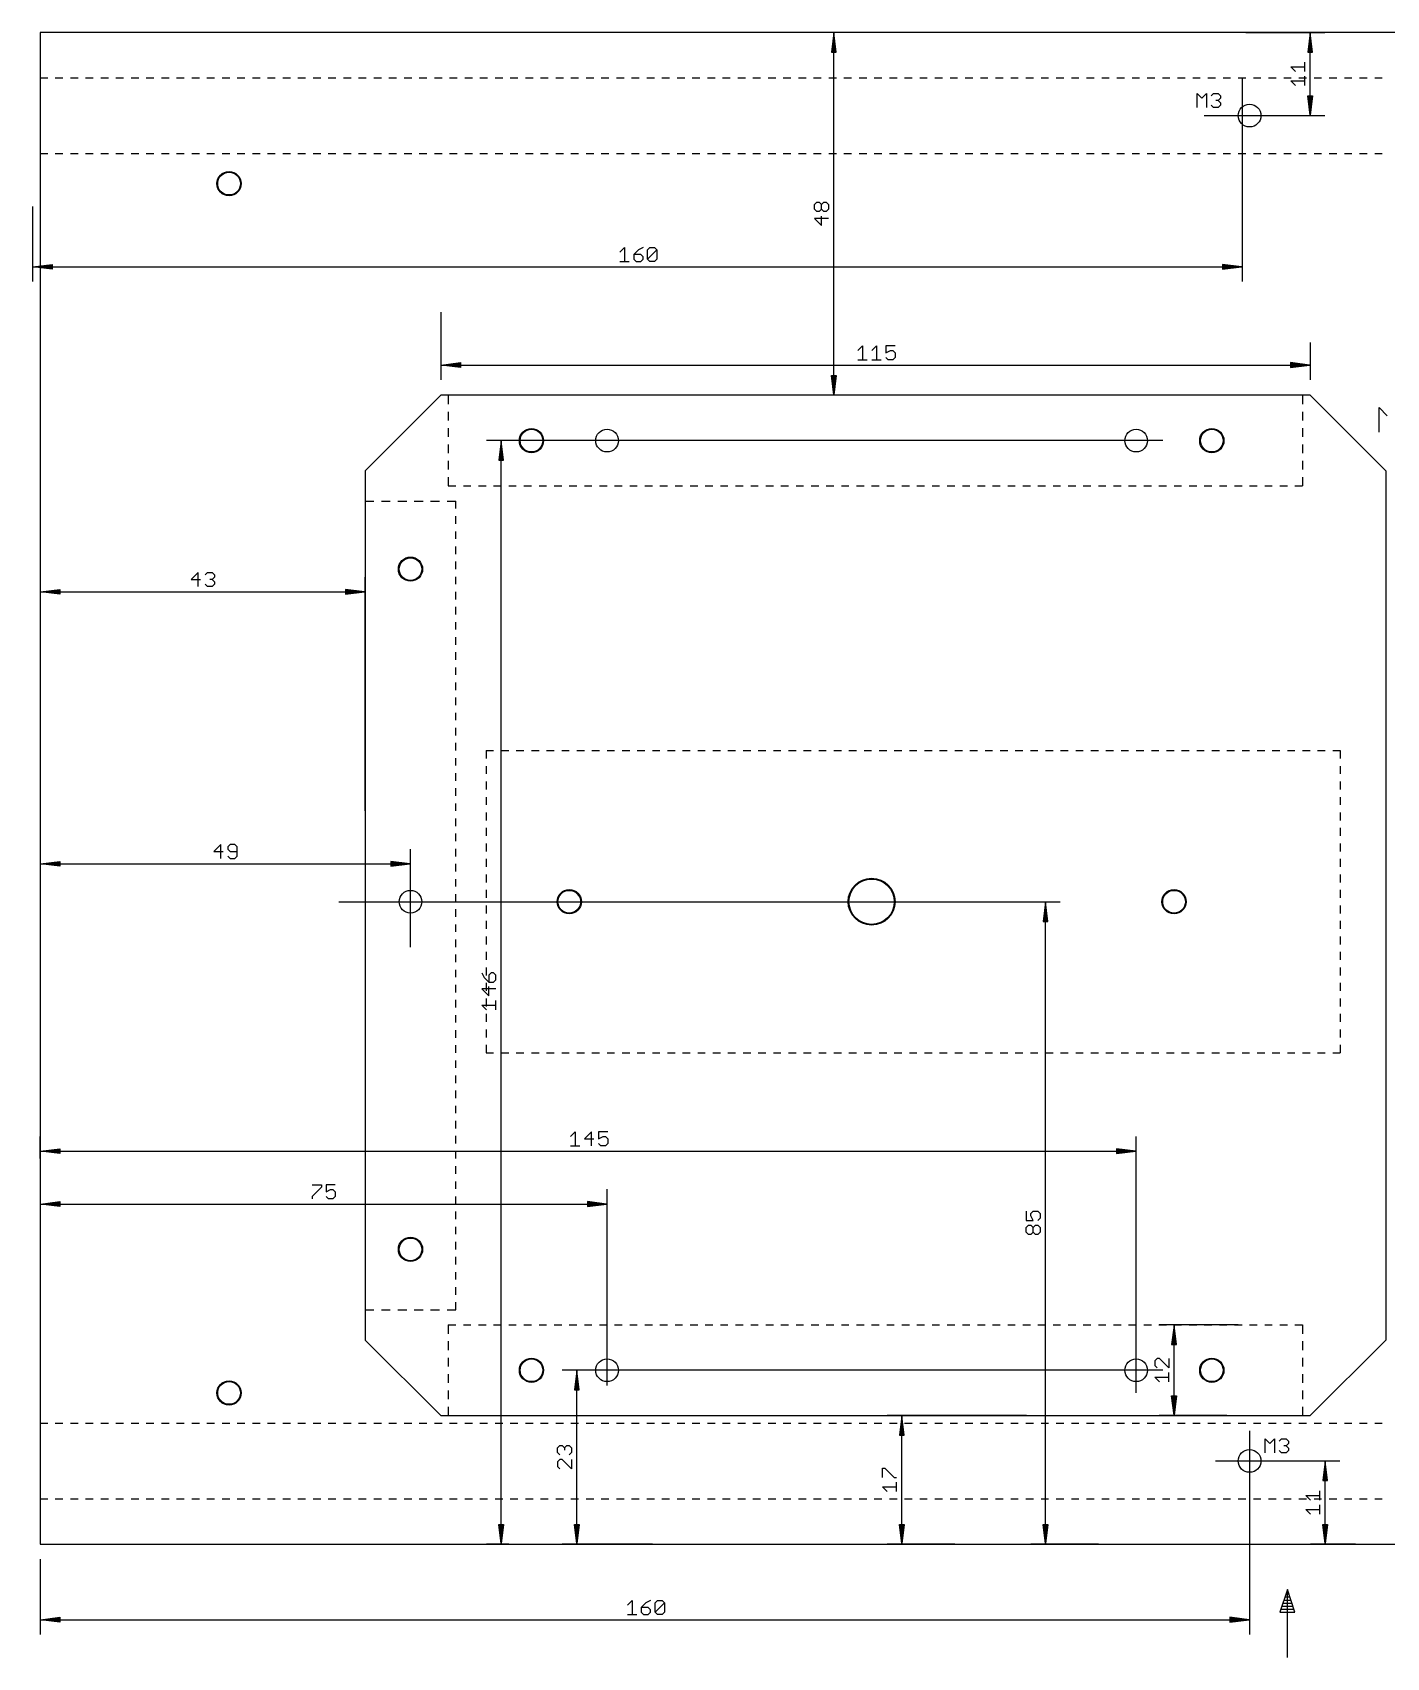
# Model space of a CAD drawing. Extents: x -29 to 390, y -517 to 219.
# Drawn here: x -1 to 178.1, y -325 to -110 of the extents above; entities that cross this region are included whole.
import ezdxf

# ---------------------------------------------------------------- set-up
doc = ezdxf.new("R2010")
doc.units = 0
for name, color, linetype in [('112', 22, 'CONTINUOUS'), ('20', 4, 'CONTINUOUS'), ('29', 2, 'CONTINUOUS'), ('30', 253, 'CONTINUOUS'), ('47', 2, 'CONTINUOUS')]:
    doc.layers.add(name, color=color, linetype=linetype)

msp = doc.modelspace()

# ---------------------------------------------------------------- linework, layer by layer
at = {"layer": '112'}
for p, q in [((43, -168), (53, -158)), ((54, -158), (53, -158)), ((167, -158), (54, -158)), ((54, -158), (54, -159.1667)), ((168, -158), (167, -158)), ((167, -158), (167, -159.1667)), ((178, -168), (168, -158)), ((54, -160.1667), (54, -161.3333)), ((167, -160.1667), (167, -161.3333)), ((177.1397, -162.8603), (177.1397, -159.6369)), ((177.1397, -159.6369), (178.2142, -160.7114)), ((54, -162.3333), (54, -163.5)), ((167, -162.3333), (167, -163.5)), ((54, -164.5), (54, -165.6667)), ((167, -164.5), (167, -165.6667)), ((54, -166.6667), (54, -167.8333)), ((167, -166.6667), (167, -167.8333)), ((43, -168), (43, -172)), ((54, -168.8333), (54, -170)), ((167, -168.8333), (167, -170)), ((178, -168), (178, -283)), ((43, -172), (43, -279)), ((43, -172), (44.1667, -172)), ((45.1667, -172), (46.3333, -172)), ((47.3333, -172), (48.5, -172)), ((49.5, -172), (50.6667, -172)), ((51.6667, -172), (52.8333, -172)), ((53.8333, -172), (55, -172)), ((54, -170), (55, -170)), ((55, -173), (55, -172)), ((56, -170), (57, -170)), ((58, -170), (59, -170)), ((60, -170), (61, -170)), ((62, -170), (63, -170)), ((64, -170), (65, -170)), ((66, -170), (67, -170)), ((68, -170), (69, -170)), ((70, -170), (71, -170)), ((72, -170), (73, -170)), ((74, -170), (75, -170)), ((76, -170), (77, -170)), ((78, -170), (79, -170)), ((80, -170), (81, -170)), ((82, -170), (83, -170)), ((84, -170), (85, -170)), ((86, -170), (87, -170)), ((88, -170), (89, -170)), ((90, -170), (91, -170)), ((92, -170), (93, -170)), ((94, -170), (95, -170)), ((96, -170), (97, -170)), ((98, -170), (99, -170)), ((100, -170), (101, -170)), ((102, -170), (103, -170)), ((104, -170), (105, -170)), ((106, -170), (107, -170)), ((108, -170), (109, -170)), ((110, -170), (111, -170)), ((112, -170), (113, -170)), ((114, -170), (115, -170)), ((116, -170), (117, -170)), ((118, -170), (119, -170)), ((120, -170), (121, -170)), ((122, -170), (123, -170)), ((124, -170), (125, -170)), ((126, -170), (127, -170)), ((128, -170), (129, -170)), ((130, -170), (131, -170)), ((132, -170), (133, -170)), ((134, -170), (135, -170)), ((136, -170), (137, -170)), ((138, -170), (139, -170)), ((140, -170), (141, -170)), ((142, -170), (143, -170)), ((144, -170), (145, -170)), ((146, -170), (147, -170)), ((148, -170), (149, -170)), ((150, -170), (151, -170)), ((152, -170), (153, -170)), ((154, -170), (155, -170)), ((156, -170), (157, -170)), ((158, -170), (159, -170)), ((160, -170), (161, -170)), ((162, -170), (163, -170)), ((164, -170), (165, -170)), ((166, -170), (167, -170)), ((55, -175), (55, -174)), ((55, -177), (55, -176)), ((55, -179), (55, -178)), ((55, -181), (55, -180)), ((55, -183), (55, -182)), ((55, -185), (55, -184)), ((55, -187), (55, -186)), ((55, -189), (55, -188)), ((55, -191), (55, -190)), ((55, -193), (55, -192)), ((55, -195), (55, -194)), ((55, -197), (55, -196)), ((55, -199), (55, -198)), ((55, -201), (55, -200)), ((55, -203), (55, -202)), ((55, -205), (55, -204)), ((55, -207), (55, -206)), ((59, -205), (60, -205)), ((59, -205), (59, -206.05)), ((61, -205), (62, -205)), ((63, -205), (64, -205)), ((65, -205), (66, -205)), ((67, -205), (68, -205)), ((69, -205), (70, -205)), ((71, -205), (72, -205)), ((73, -205), (74, -205)), ((75, -205), (76, -205)), ((77, -205), (78, -205)), ((79, -205), (80, -205)), ((81, -205), (82, -205)), ((83, -205), (84, -205)), ((85, -205), (86, -205)), ((87, -205), (88, -205)), ((89, -205), (90, -205)), ((91, -205), (92, -205)), ((93, -205), (94, -205)), ((95, -205), (96, -205)), ((97, -205), (98, -205)), ((99, -205), (100, -205)), ((101, -205), (102, -205)), ((103, -205), (104, -205)), ((105, -205), (106, -205)), ((107, -205), (108, -205)), ((109, -205), (110, -205)), ((111, -205), (112, -205)), ((113, -205), (114, -205)), ((115, -205), (116, -205)), ((117, -205), (118, -205)), ((119, -205), (120, -205)), ((121, -205), (122, -205)), ((123, -205), (124, -205)), ((125, -205), (126, -205)), ((127, -205), (128, -205)), ((129, -205), (130, -205)), ((131, -205), (132, -205)), ((133, -205), (134, -205)), ((135, -205), (136, -205)), ((137, -205), (138, -205)), ((139, -205), (140, -205)), ((141, -205), (142, -205)), ((143, -205), (144, -205)), ((145, -205), (146, -205)), ((147, -205), (148, -205)), ((149, -205), (150, -205)), ((151, -205), (152, -205)), ((153, -205), (154, -205)), ((155, -205), (156, -205)), ((157, -205), (158, -205)), ((159, -205), (160, -205)), ((161, -205), (162, -205)), ((163, -205), (164, -205)), ((165, -205), (166, -205)), ((167, -205), (168, -205)), ((169, -205), (170, -205)), ((171, -205), (172, -205)), ((172, -205), (172, -206.05)), ((55, -209), (55, -208)), ((59, -207.05), (59, -208.1)), ((172, -207.05), (172, -208.1)), ((55, -211), (55, -210)), ((59, -209.1), (59, -210.15)), ((172, -209.1), (172, -210.15)), ((55, -213), (55, -212)), ((59, -211.15), (59, -212.2)), ((172, -211.15), (172, -212.2)), ((55, -215), (55, -214)), ((59, -213.2), (59, -214.25)), ((172, -213.2), (172, -214.25)), ((55, -217), (55, -216)), ((59, -215.25), (59, -216.3)), ((172, -215.25), (172, -216.3)), ((55, -219), (55, -218)), ((59, -217.3), (59, -218.35)), ((172, -217.3), (172, -218.35)), ((55, -221), (55, -220)), ((59, -219.35), (59, -220.4)), ((59, -221.4), (59, -222.45)), ((172, -219.35), (172, -220.4)), ((172, -221.4), (172, -222.45)), ((55, -223), (55, -222)), ((59, -223.45), (59, -224.5)), ((172, -223.45), (172, -224.5)), ((55, -225), (55, -224)), ((59, -225.5), (59, -226.55)), ((172, -225.5), (172, -226.55)), ((55, -227), (55, -226)), ((59, -227.55), (59, -228.6)), ((172, -227.55), (172, -228.6)), ((55, -229), (55, -228)), ((55, -231), (55, -230)), ((59, -229.6), (59, -230.65)), ((172, -229.6), (172, -230.65)), ((55, -233), (55, -232)), ((59, -231.65), (59, -232.7)), ((172, -231.65), (172, -232.7)), ((55, -235), (55, -234)), ((59, -233.7), (59, -234.75)), ((172, -233.7), (172, -234.75)), ((55, -237), (55, -236)), ((59, -235.75), (59, -236.8)), ((172, -235.75), (172, -236.8)), ((55, -239), (55, -238)), ((59, -237.8), (59, -238.85)), ((172, -237.8), (172, -238.85)), ((55, -241), (55, -240)), ((59, -239.85), (59, -240.9)), ((172, -239.85), (172, -240.9)), ((55, -243), (55, -242)), ((59, -241.9), (59, -242.95)), ((172, -241.9), (172, -242.95)), ((55, -245), (55, -244)), ((59, -243.95), (59, -245)), ((59, -245), (60, -245)), ((61, -245), (62, -245)), ((63, -245), (64, -245)), ((65, -245), (66, -245)), ((67, -245), (68, -245)), ((69, -245), (70, -245)), ((71, -245), (72, -245)), ((73, -245), (74, -245)), ((75, -245), (76, -245)), ((77, -245), (78, -245)), ((79, -245), (80, -245)), ((81, -245), (82, -245)), ((83, -245), (84, -245)), ((85, -245), (86, -245)), ((87, -245), (88, -245)), ((89, -245), (90, -245)), ((91, -245), (92, -245)), ((93, -245), (94, -245)), ((95, -245), (96, -245)), ((97, -245), (98, -245)), ((99, -245), (100, -245)), ((101, -245), (102, -245)), ((103, -245), (104, -245)), ((105, -245), (106, -245)), ((107, -245), (108, -245)), ((109, -245), (110, -245)), ((111, -245), (112, -245)), ((113, -245), (114, -245)), ((115, -245), (116, -245)), ((117, -245), (118, -245)), ((119, -245), (120, -245)), ((121, -245), (122, -245)), ((123, -245), (124, -245)), ((125, -245), (126, -245)), ((127, -245), (128, -245)), ((129, -245), (130, -245)), ((131, -245), (132, -245)), ((133, -245), (134, -245)), ((135, -245), (136, -245)), ((137, -245), (138, -245)), ((139, -245), (140, -245)), ((141, -245), (142, -245)), ((143, -245), (144, -245)), ((145, -245), (146, -245)), ((147, -245), (148, -245)), ((149, -245), (150, -245)), ((151, -245), (152, -245)), ((153, -245), (154, -245)), ((155, -245), (156, -245)), ((157, -245), (158, -245)), ((159, -245), (160, -245)), ((161, -245), (162, -245)), ((163, -245), (164, -245)), ((165, -245), (166, -245)), ((167, -245), (168, -245)), ((169, -245), (170, -245)), ((171, -245), (172, -245)), ((172, -243.95), (172, -245)), ((55, -247), (55, -246)), ((55, -249), (55, -248)), ((55, -251), (55, -250)), ((55, -253), (55, -252)), ((55, -255), (55, -254)), ((55, -257), (55, -256)), ((55, -259), (55, -258)), ((55, -261), (55, -260)), ((55, -263), (55, -262)), ((55, -265), (55, -264)), ((55, -267), (55, -266)), ((55, -269), (55, -268)), ((55, -271), (55, -270)), ((55, -273), (55, -272)), ((55, -275), (55, -274)), ((55, -277), (55, -276)), ((43, -279), (43, -283)), ((43, -279), (44.1667, -279)), ((45.1667, -279), (46.3333, -279)), ((47.3333, -279), (48.5, -279)), ((49.5, -279), (50.6667, -279)), ((51.6667, -279), (52.8333, -279)), ((53.8333, -279), (55, -279)), ((55, -279), (55, -278)), ((54, -281), (55, -281)), ((54, -281), (54, -282.1667)), ((56, -281), (57, -281)), ((58, -281), (59, -281)), ((60, -281), (61, -281)), ((62, -281), (63, -281)), ((64, -281), (65, -281)), ((66, -281), (67, -281)), ((68, -281), (69, -281)), ((70, -281), (71, -281)), ((72, -281), (73, -281)), ((74, -281), (75, -281)), ((76, -281), (77, -281)), ((78, -281), (79, -281)), ((80, -281), (81, -281)), ((82, -281), (83, -281)), ((84, -281), (85, -281)), ((86, -281), (87, -281)), ((88, -281), (89, -281)), ((90, -281), (91, -281)), ((92, -281), (93, -281)), ((94, -281), (95, -281)), ((96, -281), (97, -281)), ((98, -281), (99, -281)), ((100, -281), (101, -281)), ((102, -281), (103, -281)), ((104, -281), (105, -281)), ((106, -281), (107, -281)), ((108, -281), (109, -281)), ((110, -281), (111, -281)), ((112, -281), (113, -281)), ((114, -281), (115, -281)), ((116, -281), (117, -281)), ((118, -281), (119, -281)), ((120, -281), (121, -281)), ((122, -281), (123, -281)), ((124, -281), (125, -281)), ((126, -281), (127, -281)), ((128, -281), (129, -281)), ((130, -281), (131, -281)), ((132, -281), (133, -281)), ((134, -281), (135, -281)), ((136, -281), (137, -281)), ((138, -281), (139, -281)), ((140, -281), (141, -281)), ((142, -281), (143, -281)), ((144, -281), (145, -281)), ((146, -281), (147, -281)), ((148, -281), (149, -281)), ((150, -281), (151, -281)), ((152, -281), (153, -281)), ((154, -281), (155, -281)), ((156, -281), (157, -281)), ((158, -281), (159, -281)), ((160, -281), (161, -281)), ((162, -281), (163, -281)), ((164, -281), (165, -281)), ((166, -281), (167, -281)), ((167, -281), (167, -282.1667)), ((53, -293), (43, -283)), ((54, -283.1667), (54, -284.3333)), ((167, -283.1667), (167, -284.3333)), ((168, -293), (178, -283)), ((54, -285.3333), (54, -286.5)), ((167, -285.3333), (167, -286.5)), ((54, -287.5), (54, -288.6667)), ((167, -287.5), (167, -288.6667)), ((54, -289.6667), (54, -290.8333)), ((167, -289.6667), (167, -290.8333)), ((54, -291.8333), (54, -293)), ((167, -291.8333), (167, -293)), ((53, -293), (54, -293)), ((54, -293), (167, -293)), ((167, -293), (168, -293))]:
    msp.add_line(p, q, dxfattribs=at)
at = {"layer": '20'}
for p, q in [((320, -110), (0, -110)), ((0, -110), (0, -116)), ((0, -116), (0, -126)), ((0, -116), (1.0063, -116)), ((2.0063, -116), (3.0125, -116)), ((4.0125, -116), (5.0187, -116)), ((6.0188, -116), (7.025, -116)), ((8.025, -116), (9.0312, -116)), ((10.0312, -116), (11.0375, -116)), ((12.0375, -116), (13.0438, -116)), ((14.0438, -116), (15.05, -116)), ((16.05, -116), (17.0563, -116)), ((18.0563, -116), (19.0625, -116)), ((20.0625, -116), (21.0688, -116)), ((22.0688, -116), (23.075, -116)), ((24.075, -116), (25.0813, -116)), ((26.0813, -116), (27.0875, -116)), ((28.0875, -116), (29.0938, -116)), ((30.0938, -116), (31.1, -116)), ((32.1, -116), (33.1063, -116)), ((34.1063, -116), (35.1125, -116)), ((36.1125, -116), (37.1187, -116)), ((38.1187, -116), (39.125, -116)), ((40.125, -116), (41.1313, -116)), ((42.1313, -116), (43.1375, -116)), ((44.1375, -116), (45.1438, -116)), ((46.1438, -116), (47.15, -116)), ((48.15, -116), (49.1562, -116)), ((50.1562, -116), (51.1625, -116)), ((52.1625, -116), (53.1688, -116)), ((54.1688, -116), (55.175, -116)), ((56.175, -116), (57.1813, -116)), ((58.1813, -116), (59.1875, -116)), ((60.1875, -116), (61.1938, -116)), ((62.1938, -116), (63.2, -116)), ((64.2, -116), (65.2062, -116)), ((66.2062, -116), (67.2125, -116)), ((68.2125, -116), (69.2188, -116)), ((70.2188, -116), (71.225, -116)), ((72.225, -116), (73.2313, -116)), ((74.2313, -116), (75.2375, -116)), ((76.2375, -116), (77.2438, -116)), ((78.2438, -116), (79.25, -116)), ((80.25, -116), (81.2563, -116)), ((82.2563, -116), (83.2625, -116)), ((84.2625, -116), (85.2687, -116)), ((86.2687, -116), (87.275, -116)), ((88.275, -116), (89.2812, -116)), ((90.2812, -116), (91.2875, -116)), ((92.2875, -116), (93.2938, -116)), ((94.2938, -116), (95.3, -116)), ((96.3, -116), (97.3063, -116)), ((98.3063, -116), (99.3125, -116)), ((100.3125, -116), (101.3188, -116)), ((102.3188, -116), (103.325, -116)), ((104.325, -116), (105.3313, -116)), ((106.3313, -116), (107.3375, -116)), ((108.3375, -116), (109.3438, -116)), ((110.3438, -116), (111.35, -116)), ((112.35, -116), (113.3563, -116)), ((114.3563, -116), (115.3625, -116)), ((116.3625, -116), (117.3688, -116)), ((118.3688, -116), (119.375, -116)), ((120.375, -116), (121.3813, -116)), ((122.3813, -116), (123.3875, -116)), ((124.3875, -116), (125.3938, -116)), ((126.3938, -116), (127.4, -116)), ((128.4, -116), (129.4062, -116)), ((130.4062, -116), (131.4125, -116)), ((132.4125, -116), (133.4188, -116)), ((134.4188, -116), (135.425, -116)), ((136.425, -116), (137.4313, -116)), ((138.4313, -116), (139.4375, -116)), ((140.4375, -116), (141.4437, -116)), ((142.4437, -116), (143.45, -116)), ((144.45, -116), (145.4563, -116)), ((146.4563, -116), (147.4625, -116)), ((148.4625, -116), (149.4688, -116)), ((150.4688, -116), (151.475, -116)), ((152.475, -116), (153.4813, -116)), ((154.4813, -116), (155.4875, -116)), ((156.4875, -116), (157.4938, -116)), ((158.4938, -116), (159.5, -116)), ((160.5, -116), (161.5062, -116)), ((162.5062, -116), (163.5125, -116)), ((164.5125, -116), (165.5188, -116)), ((166.5188, -116), (167.525, -116)), ((168.525, -116), (169.5312, -116)), ((170.5312, -116), (171.5375, -116)), ((172.5375, -116), (173.5438, -116)), ((174.5438, -116), (175.55, -116)), ((176.55, -116), (177.5563, -116)), ((0, -126), (0, -294)), ((0, -126), (1.0063, -126)), ((2.0063, -126), (3.0125, -126)), ((4.0125, -126), (5.0187, -126)), ((6.0188, -126), (7.025, -126)), ((8.025, -126), (9.0312, -126)), ((10.0312, -126), (11.0375, -126)), ((12.0375, -126), (13.0438, -126)), ((14.0438, -126), (15.05, -126)), ((16.05, -126), (17.0563, -126)), ((18.0563, -126), (19.0625, -126)), ((20.0625, -126), (21.0688, -126)), ((22.0688, -126), (23.075, -126)), ((24.075, -126), (25.0813, -126)), ((26.0813, -126), (27.0875, -126)), ((28.0875, -126), (29.0938, -126)), ((30.0938, -126), (31.1, -126)), ((32.1, -126), (33.1063, -126)), ((34.1063, -126), (35.1125, -126)), ((36.1125, -126), (37.1187, -126)), ((38.1187, -126), (39.125, -126)), ((40.125, -126), (41.1313, -126)), ((42.1313, -126), (43.1375, -126)), ((44.1375, -126), (45.1438, -126)), ((46.1438, -126), (47.15, -126)), ((48.15, -126), (49.1562, -126)), ((50.1562, -126), (51.1625, -126)), ((52.1625, -126), (53.1688, -126)), ((54.1688, -126), (55.175, -126)), ((56.175, -126), (57.1813, -126)), ((58.1813, -126), (59.1875, -126)), ((60.1875, -126), (61.1938, -126)), ((62.1938, -126), (63.2, -126)), ((64.2, -126), (65.2062, -126)), ((66.2062, -126), (67.2125, -126)), ((68.2125, -126), (69.2188, -126)), ((70.2188, -126), (71.225, -126)), ((72.225, -126), (73.2313, -126)), ((74.2313, -126), (75.2375, -126)), ((76.2375, -126), (77.2438, -126)), ((78.2438, -126), (79.25, -126)), ((80.25, -126), (81.2563, -126)), ((82.2563, -126), (83.2625, -126)), ((84.2625, -126), (85.2687, -126)), ((86.2687, -126), (87.275, -126)), ((88.275, -126), (89.2812, -126)), ((90.2812, -126), (91.2875, -126)), ((92.2875, -126), (93.2938, -126)), ((94.2938, -126), (95.3, -126)), ((96.3, -126), (97.3063, -126)), ((98.3063, -126), (99.3125, -126)), ((100.3125, -126), (101.3188, -126)), ((102.3188, -126), (103.325, -126)), ((104.325, -126), (105.3313, -126)), ((106.3313, -126), (107.3375, -126)), ((108.3375, -126), (109.3438, -126)), ((110.3438, -126), (111.35, -126)), ((112.35, -126), (113.3563, -126)), ((114.3563, -126), (115.3625, -126)), ((116.3625, -126), (117.3688, -126)), ((118.3688, -126), (119.375, -126)), ((120.375, -126), (121.3813, -126)), ((122.3813, -126), (123.3875, -126)), ((124.3875, -126), (125.3938, -126)), ((126.3938, -126), (127.4, -126)), ((128.4, -126), (129.4062, -126)), ((130.4062, -126), (131.4125, -126)), ((132.4125, -126), (133.4188, -126)), ((134.4188, -126), (135.425, -126)), ((136.425, -126), (137.4313, -126)), ((138.4313, -126), (139.4375, -126)), ((140.4375, -126), (141.4437, -126)), ((142.4437, -126), (143.45, -126)), ((144.45, -126), (145.4563, -126)), ((146.4563, -126), (147.4625, -126)), ((148.4625, -126), (149.4688, -126)), ((150.4688, -126), (151.475, -126)), ((152.475, -126), (153.4813, -126)), ((154.4813, -126), (155.4875, -126)), ((156.4875, -126), (157.4938, -126)), ((158.4938, -126), (159.5, -126)), ((160.5, -126), (161.5062, -126)), ((162.5062, -126), (163.5125, -126)), ((164.5125, -126), (165.5188, -126)), ((166.5188, -126), (167.525, -126)), ((168.525, -126), (169.5312, -126)), ((170.5312, -126), (171.5375, -126)), ((172.5375, -126), (173.5438, -126)), ((174.5438, -126), (175.55, -126)), ((176.55, -126), (177.5563, -126)), ((0, -294), (0, -304)), ((0, -294), (1.0063, -294)), ((2.0063, -294), (3.0125, -294)), ((4.0125, -294), (5.0187, -294)), ((6.0188, -294), (7.025, -294)), ((8.025, -294), (9.0312, -294)), ((10.0312, -294), (11.0375, -294)), ((12.0375, -294), (13.0438, -294)), ((14.0438, -294), (15.05, -294)), ((16.05, -294), (17.0563, -294)), ((18.0563, -294), (19.0625, -294)), ((20.0625, -294), (21.0688, -294)), ((22.0688, -294), (23.075, -294)), ((24.075, -294), (25.0813, -294)), ((26.0813, -294), (27.0875, -294)), ((28.0875, -294), (29.0938, -294)), ((30.0938, -294), (31.1, -294)), ((32.1, -294), (33.1063, -294)), ((34.1063, -294), (35.1125, -294)), ((36.1125, -294), (37.1187, -294)), ((38.1187, -294), (39.125, -294)), ((40.125, -294), (41.1313, -294)), ((42.1313, -294), (43.1375, -294)), ((44.1375, -294), (45.1438, -294)), ((46.1438, -294), (47.15, -294)), ((48.15, -294), (49.1562, -294)), ((50.1562, -294), (51.1625, -294)), ((52.1625, -294), (53.1688, -294)), ((54.1688, -294), (55.175, -294)), ((56.175, -294), (57.1813, -294)), ((58.1813, -294), (59.1875, -294)), ((60.1875, -294), (61.1938, -294)), ((62.1938, -294), (63.2, -294)), ((64.2, -294), (65.2062, -294)), ((66.2062, -294), (67.2125, -294)), ((68.2125, -294), (69.2188, -294)), ((70.2188, -294), (71.225, -294)), ((72.225, -294), (73.2313, -294)), ((74.2313, -294), (75.2375, -294)), ((76.2375, -294), (77.2438, -294)), ((78.2438, -294), (79.25, -294)), ((80.25, -294), (81.2563, -294)), ((82.2563, -294), (83.2625, -294)), ((84.2625, -294), (85.2687, -294)), ((86.2687, -294), (87.275, -294)), ((88.275, -294), (89.2812, -294)), ((90.2812, -294), (91.2875, -294)), ((92.2875, -294), (93.2938, -294)), ((94.2938, -294), (95.3, -294)), ((96.3, -294), (97.3063, -294)), ((98.3063, -294), (99.3125, -294)), ((100.3125, -294), (101.3188, -294)), ((102.3188, -294), (103.325, -294)), ((104.325, -294), (105.3313, -294)), ((106.3313, -294), (107.3375, -294)), ((108.3375, -294), (109.3438, -294)), ((110.3438, -294), (111.35, -294)), ((112.35, -294), (113.3563, -294)), ((114.3563, -294), (115.3625, -294)), ((116.3625, -294), (117.3688, -294)), ((118.3688, -294), (119.375, -294)), ((120.375, -294), (121.3813, -294)), ((122.3813, -294), (123.3875, -294)), ((124.3875, -294), (125.3938, -294)), ((126.3938, -294), (127.4, -294)), ((128.4, -294), (129.4062, -294)), ((130.4062, -294), (131.4125, -294)), ((132.4125, -294), (133.4188, -294)), ((134.4188, -294), (135.425, -294)), ((136.425, -294), (137.4313, -294)), ((138.4313, -294), (139.4375, -294)), ((140.4375, -294), (141.4437, -294)), ((142.4437, -294), (143.45, -294)), ((144.45, -294), (145.4563, -294)), ((146.4563, -294), (147.4625, -294)), ((148.4625, -294), (149.4688, -294)), ((150.4688, -294), (151.475, -294)), ((152.475, -294), (153.4813, -294)), ((154.4813, -294), (155.4875, -294)), ((156.4875, -294), (157.4938, -294)), ((158.4938, -294), (159.5, -294)), ((160.5, -294), (161.5062, -294)), ((162.5062, -294), (163.5125, -294)), ((164.5125, -294), (165.5188, -294)), ((166.5188, -294), (167.525, -294)), ((168.525, -294), (169.5312, -294)), ((170.5312, -294), (171.5375, -294)), ((172.5375, -294), (173.5438, -294)), ((174.5438, -294), (175.55, -294)), ((176.55, -294), (177.5563, -294)), ((0, -304), (0, -310)), ((0, -304), (1.0063, -304)), ((2.0063, -304), (3.0125, -304)), ((4.0125, -304), (5.0187, -304)), ((6.0188, -304), (7.025, -304)), ((8.025, -304), (9.0312, -304)), ((10.0312, -304), (11.0375, -304)), ((12.0375, -304), (13.0438, -304)), ((14.0438, -304), (15.05, -304)), ((16.05, -304), (17.0563, -304)), ((18.0563, -304), (19.0625, -304)), ((20.0625, -304), (21.0688, -304)), ((22.0688, -304), (23.075, -304)), ((24.075, -304), (25.0813, -304)), ((26.0813, -304), (27.0875, -304)), ((28.0875, -304), (29.0938, -304)), ((30.0938, -304), (31.1, -304)), ((32.1, -304), (33.1063, -304)), ((34.1063, -304), (35.1125, -304)), ((36.1125, -304), (37.1187, -304)), ((38.1187, -304), (39.125, -304)), ((40.125, -304), (41.1313, -304)), ((42.1313, -304), (43.1375, -304)), ((44.1375, -304), (45.1438, -304)), ((46.1438, -304), (47.15, -304)), ((48.15, -304), (49.1562, -304)), ((50.1562, -304), (51.1625, -304)), ((52.1625, -304), (53.1688, -304)), ((54.1688, -304), (55.175, -304)), ((56.175, -304), (57.1813, -304)), ((58.1813, -304), (59.1875, -304)), ((60.1875, -304), (61.1938, -304)), ((62.1938, -304), (63.2, -304)), ((64.2, -304), (65.2062, -304)), ((66.2062, -304), (67.2125, -304)), ((68.2125, -304), (69.2188, -304)), ((70.2188, -304), (71.225, -304)), ((72.225, -304), (73.2313, -304)), ((74.2313, -304), (75.2375, -304)), ((76.2375, -304), (77.2438, -304)), ((78.2438, -304), (79.25, -304)), ((80.25, -304), (81.2563, -304)), ((82.2563, -304), (83.2625, -304)), ((84.2625, -304), (85.2687, -304)), ((86.2687, -304), (87.275, -304)), ((88.275, -304), (89.2812, -304)), ((90.2812, -304), (91.2875, -304)), ((92.2875, -304), (93.2938, -304)), ((94.2938, -304), (95.3, -304)), ((96.3, -304), (97.3063, -304)), ((98.3063, -304), (99.3125, -304)), ((100.3125, -304), (101.3188, -304)), ((102.3188, -304), (103.325, -304)), ((104.325, -304), (105.3313, -304)), ((106.3313, -304), (107.3375, -304)), ((108.3375, -304), (109.3438, -304)), ((110.3438, -304), (111.35, -304)), ((112.35, -304), (113.3563, -304)), ((114.3563, -304), (115.3625, -304)), ((116.3625, -304), (117.3688, -304)), ((118.3688, -304), (119.375, -304)), ((120.375, -304), (121.3813, -304)), ((122.3813, -304), (123.3875, -304)), ((124.3875, -304), (125.3938, -304)), ((126.3938, -304), (127.4, -304)), ((128.4, -304), (129.4062, -304)), ((130.4062, -304), (131.4125, -304)), ((132.4125, -304), (133.4188, -304)), ((134.4188, -304), (135.425, -304)), ((136.425, -304), (137.4313, -304)), ((138.4313, -304), (139.4375, -304)), ((140.4375, -304), (141.4437, -304)), ((142.4437, -304), (143.45, -304)), ((144.45, -304), (145.4563, -304)), ((146.4563, -304), (147.4625, -304)), ((148.4625, -304), (149.4688, -304)), ((150.4688, -304), (151.475, -304)), ((152.475, -304), (153.4813, -304)), ((154.4813, -304), (155.4875, -304)), ((156.4875, -304), (157.4938, -304)), ((158.4938, -304), (159.5, -304)), ((160.5, -304), (161.5062, -304)), ((162.5062, -304), (163.5125, -304)), ((164.5125, -304), (165.5188, -304)), ((166.5188, -304), (167.525, -304)), ((168.525, -304), (169.5312, -304)), ((170.5312, -304), (171.5375, -304)), ((172.5375, -304), (173.5438, -304)), ((174.5438, -304), (175.55, -304)), ((176.55, -304), (177.5563, -304)), ((0, -310), (320, -310))]:
    msp.add_line(p, q, dxfattribs=at)
for centre, radius in [((160, -121), 1.5), ((25, -130), 1.5), ((25, -130), 1.5), ((65, -164), 1.5), ((75, -164), 1.5), ((145, -164), 1.5), ((155, -164), 1.5), ((49, -181), 1.5), ((49, -225), 1.5), ((70, -225), 1.5), ((110, -225), 3), ((110, -225), 3), ((150, -225), 1.5), ((49, -271), 1.5), ((65, -287), 1.5), ((75, -287), 1.5), ((145, -287), 1.5), ((155, -287), 1.5), ((25, -290), 1.5), ((25, -290), 1.5), ((160, -299), 1.5)]:
    msp.add_circle(centre, radius, dxfattribs=at)
at = {"layer": '29'}
for centre, radius in [((25, -130), 1.6016), ((65, -164), 1.6016), ((155, -164), 1.6016), ((49, -181), 1.6016), ((70, -225), 1.6016), ((110, -225), 3.1016), ((150, -225), 1.6016), ((49, -271), 1.6016), ((65, -287), 1.6016), ((155, -287), 1.6016), ((25, -290), 1.6016)]:
    msp.add_circle(centre, radius, dxfattribs=at)
at = {"layer": '30'}
for centre, radius in [((25, -130), 1.6016), ((65, -164), 1.6016), ((155, -164), 1.6016), ((49, -181), 1.6016), ((70, -225), 1.6016), ((110, -225), 3.1016), ((150, -225), 1.6016), ((49, -271), 1.6016), ((65, -287), 1.6016), ((155, -287), 1.6016), ((25, -290), 1.6016)]:
    msp.add_circle(centre, radius, dxfattribs=at)
at = {"layer": '47'}
for p, q in [((121.5, -110), (103.05, -110)), ((105, -110.065), (104.6808, -112.6)), ((105, -110.065), (104.74, -112.6)), ((105, -110.065), (104.87, -112.6)), ((105, -157.935), (105, -110.065)), ((105.3192, -112.6), (105, -110.065)), ((105.13, -112.6), (105, -110.065)), ((105.26, -112.6), (105, -110.065)), ((159.5, -110), (169.95, -110)), ((168, -110.065), (167.6808, -112.6)), ((168, -110.065), (167.74, -112.6)), ((168, -110.065), (167.87, -112.6)), ((168, -120.935), (168, -110.065)), ((168.3192, -112.6), (168, -110.065)), ((168.13, -112.6), (168, -110.065)), ((168.26, -112.6), (168, -110.065)), ((104.6808, -112.6), (105.3192, -112.6)), ((167.2938, -115.1755), (167.2938, -113.9427)), ((167.6808, -112.6), (168.3192, -112.6)), ((159, -116), (159, -142.95)), ((166.061, -115.1755), (165.4446, -114.5591)), ((165.4446, -114.5591), (167.2938, -114.5591)), ((167.2938, -117.0171), (167.2938, -115.7843)), ((153.0762, -119.9238), (153.0762, -118.0746)), ((153.0762, -118.0746), (153.6926, -118.691)), ((153.6926, -118.691), (154.309, -118.0746)), ((154.309, -118.0746), (154.309, -119.9238)), ((154.9178, -118.3828), (155.226, -118.0746)), ((155.226, -118.0746), (155.8424, -118.0746)), ((155.8424, -118.0746), (156.1506, -118.3828)), ((166.061, -117.0171), (165.4446, -116.4007)), ((165.4446, -116.4007), (167.2938, -116.4007)), ((155.226, -119.9238), (154.9178, -119.6156)), ((155.8424, -119.9238), (155.226, -119.9238)), ((155.8424, -118.9992), (155.5342, -118.9992)), ((156.1506, -118.691), (155.8424, -118.9992)), ((155.8424, -118.9992), (156.1506, -119.3074)), ((156.1506, -119.6156), (155.8424, -119.9238)), ((156.1506, -118.3828), (156.1506, -118.691)), ((156.1506, -119.3074), (156.1506, -119.6156)), ((168, -120.935), (167.6808, -118.4)), ((167.6808, -118.4), (168.3192, -118.4)), ((168, -120.935), (167.74, -118.4)), ((168, -120.935), (167.87, -118.4)), ((168.3192, -118.4), (168, -120.935)), ((168.13, -118.4), (168, -120.935)), ((168.26, -118.4), (168, -120.935)), ((154, -121), (169.95, -121)), ((-1, -133), (-1, -142.95)), ((102.4446, -132.7509), (102.7528, -132.4427)), ((102.4446, -133.3673), (102.4446, -132.7509)), ((102.7528, -132.4427), (103.061, -132.4427)), ((103.061, -132.4427), (103.3692, -132.7509)), ((103.3692, -132.7509), (103.6774, -132.4427)), ((103.3692, -133.3673), (103.3692, -132.7509)), ((103.6774, -132.4427), (103.9856, -132.4427)), ((103.9856, -132.4427), (104.2938, -132.7509)), ((104.2938, -132.7509), (104.2938, -133.3673)), ((102.7528, -133.6755), (102.4446, -133.3673)), ((104.2938, -134.5925), (102.4446, -134.5925)), ((102.4446, -134.5925), (103.3692, -135.5171)), ((103.061, -133.6755), (102.7528, -133.6755)), ((103.3692, -133.3673), (103.061, -133.6755)), ((103.6774, -133.6755), (103.3692, -133.3673)), ((103.3692, -135.5171), (103.3692, -134.2843)), ((103.9856, -133.6755), (103.6774, -133.6755)), ((104.2938, -133.3673), (103.9856, -133.6755)), ((76.6885, -139.061), (77.3049, -138.4446)), ((77.3049, -138.4446), (77.3049, -140.2938)), ((79.1465, -138.7528), (78.5301, -139.3692)), ((78.5301, -139.3692), (78.5301, -139.9856)), ((79.4547, -139.3692), (78.5301, -139.3692)), ((79.7629, -138.4446), (79.1465, -138.7528)), ((79.7629, -139.6774), (79.4547, -139.3692)), ((79.7629, -139.9856), (79.7629, -139.6774)), ((80.3717, -138.7528), (80.6799, -138.4446)), ((80.3717, -139.9856), (80.3717, -138.7528)), ((80.3717, -139.9856), (81.6045, -138.7528)), ((80.6799, -138.4446), (81.2963, -138.4446)), ((81.2963, -138.4446), (81.6045, -138.7528)), ((81.6045, -138.7528), (81.6045, -139.9856)), ((-0.935, -141), (1.6, -140.6808)), ((-0.935, -141), (1.6, -140.74)), ((-0.935, -141), (1.6, -140.87)), ((-0.935, -141), (158.935, -141)), ((1.6, -141.3192), (-0.935, -141)), ((1.6, -141.13), (-0.935, -141)), ((1.6, -141.26), (-0.935, -141)), ((1.6, -140.6808), (1.6, -141.3192)), ((76.6885, -140.2938), (77.9213, -140.2938)), ((78.5301, -139.9856), (78.8383, -140.2938)), ((78.8383, -140.2938), (79.4547, -140.2938)), ((79.4547, -140.2938), (79.7629, -139.9856)), ((80.6799, -140.2938), (80.3717, -139.9856)), ((81.2963, -140.2938), (80.6799, -140.2938)), ((81.6045, -139.9856), (81.2963, -140.2938)), ((158.935, -141), (156.4, -140.6808)), ((156.4, -140.6808), (156.4, -141.3192)), ((158.935, -141), (156.4, -140.74)), ((158.935, -141), (156.4, -140.87)), ((156.4, -141.3192), (158.935, -141)), ((156.4, -141.13), (158.935, -141)), ((156.4, -141.26), (158.935, -141)), ((53, -147), (53, -155.95)), ((108.1885, -152.061), (108.8049, -151.4446)), ((108.8049, -151.4446), (108.8049, -153.2938)), ((110.0301, -152.061), (110.6465, -151.4446)), ((110.6465, -151.4446), (110.6465, -153.2938)), ((113.1045, -151.4446), (111.8717, -151.4446)), ((111.8717, -151.4446), (111.8717, -152.3692)), ((111.8717, -152.3692), (112.4881, -152.061)), ((112.4881, -152.061), (112.7963, -152.061)), ((112.7963, -152.061), (113.1045, -152.3692)), ((113.1045, -152.3692), (113.1045, -152.9856)), ((168, -151), (168, -155.95)), ((53.065, -154), (55.6, -153.6808)), ((53.065, -154), (55.6, -153.74)), ((53.065, -154), (55.6, -153.87)), ((53.065, -154), (167.935, -154)), ((55.6, -154.3192), (53.065, -154)), ((55.6, -154.13), (53.065, -154)), ((55.6, -154.26), (53.065, -154)), ((55.6, -153.6808), (55.6, -154.3192)), ((108.1885, -153.2938), (109.4213, -153.2938)), ((110.0301, -153.2938), (111.2629, -153.2938)), ((112.1799, -153.2938), (111.8717, -152.9856)), ((112.7963, -153.2938), (112.1799, -153.2938)), ((113.1045, -152.9856), (112.7963, -153.2938)), ((167.935, -154), (165.4, -153.6808)), ((165.4, -153.6808), (165.4, -154.3192)), ((167.935, -154), (165.4, -153.74)), ((167.935, -154), (165.4, -153.87)), ((165.4, -154.3192), (167.935, -154)), ((165.4, -154.13), (167.935, -154)), ((165.4, -154.26), (167.935, -154)), ((105, -157.935), (104.6808, -155.4)), ((104.6808, -155.4), (105.3192, -155.4)), ((105, -157.935), (104.74, -155.4)), ((105, -157.935), (104.87, -155.4)), ((105.3192, -155.4), (105, -157.935)), ((105.13, -155.4), (105, -157.935)), ((105.26, -155.4), (105, -157.935)), ((112, -158), (103.05, -158)), ((148.5, -164), (59.05, -164)), ((61, -164.065), (60.6808, -166.6)), ((61, -164.065), (60.74, -166.6)), ((61, -164.065), (60.87, -166.6)), ((61, -309.935), (61, -164.065)), ((61.3192, -166.6), (61, -164.065)), ((61.13, -166.6), (61, -164.065)), ((61.26, -166.6), (61, -164.065)), ((60.6808, -166.6), (61.3192, -166.6)), ((0, -177), (0, -185.95)), ((20.9075, -181.4446), (19.9829, -182.3692)), ((19.9829, -182.3692), (21.2157, -182.3692)), ((20.9075, -183.2938), (20.9075, -181.4446)), ((21.8245, -181.7528), (22.1327, -181.4446)), ((22.1327, -181.4446), (22.7491, -181.4446)), ((22.7491, -182.3692), (22.4409, -182.3692)), ((22.7491, -181.4446), (23.0573, -181.7528)), ((23.0573, -182.061), (22.7491, -182.3692)), ((22.7491, -182.3692), (23.0573, -182.6774)), ((23.0573, -181.7528), (23.0573, -182.061)), ((23.0573, -182.6774), (23.0573, -182.9856)), ((43, -213), (43, -182.05)), ((0.065, -184), (2.6, -183.6808)), ((0.065, -184), (2.6, -183.74)), ((0.065, -184), (2.6, -183.87)), ((0.065, -184), (42.935, -184)), ((2.6, -184.3192), (0.065, -184)), ((2.6, -184.13), (0.065, -184)), ((2.6, -184.26), (0.065, -184)), ((2.6, -183.6808), (2.6, -184.3192)), ((22.1327, -183.2938), (21.8245, -182.9856)), ((22.7491, -183.2938), (22.1327, -183.2938)), ((23.0573, -182.9856), (22.7491, -183.2938)), ((42.935, -184), (40.4, -183.6808)), ((40.4, -183.6808), (40.4, -184.3192)), ((42.935, -184), (40.4, -183.74)), ((42.935, -184), (40.4, -183.87)), ((40.4, -184.3192), (42.935, -184)), ((40.4, -184.13), (42.935, -184)), ((40.4, -184.26), (42.935, -184)), ((0, -214), (0, -221.95)), ((23.9075, -217.4446), (22.9829, -218.3692)), ((22.9829, -218.3692), (24.2157, -218.3692)), ((23.9075, -219.2938), (23.9075, -217.4446)), ((25.1327, -217.4446), (24.8245, -217.7528)), ((24.8245, -217.7528), (24.8245, -218.061)), ((24.8245, -218.061), (25.1327, -218.3692)), ((24.8245, -218.9856), (25.1327, -219.2938)), ((25.7491, -217.4446), (25.1327, -217.4446)), ((25.1327, -218.3692), (26.0573, -218.3692)), ((25.1327, -219.2938), (25.7491, -219.2938)), ((26.0573, -217.7528), (25.7491, -217.4446)), ((25.7491, -219.2938), (26.0573, -218.9856)), ((26.0573, -218.9856), (26.0573, -217.7528)), ((49, -231), (49, -218.05)), ((0.065, -220), (2.6, -219.6808)), ((0.065, -220), (2.6, -219.74)), ((0.065, -220), (2.6, -219.87)), ((0.065, -220), (48.935, -220)), ((2.6, -220.3192), (0.065, -220)), ((2.6, -220.13), (0.065, -220)), ((2.6, -220.26), (0.065, -220)), ((2.6, -219.6808), (2.6, -220.3192)), ((48.935, -220), (46.4, -219.6808)), ((46.4, -219.6808), (46.4, -220.3192)), ((48.935, -220), (46.4, -219.74)), ((48.935, -220), (46.4, -219.87)), ((46.4, -220.3192), (48.935, -220)), ((46.4, -220.13), (48.935, -220)), ((46.4, -220.26), (48.935, -220)), ((39.5, -225), (134.95, -225)), ((133, -225.065), (132.6808, -227.6)), ((133, -225.065), (132.74, -227.6)), ((133, -225.065), (132.87, -227.6)), ((133, -309.935), (133, -225.065)), ((133.3192, -227.6), (133, -225.065)), ((133.13, -227.6), (133, -225.065)), ((133.26, -227.6), (133, -225.065)), ((132.6808, -227.6), (133.3192, -227.6)), ((58.4446, -234.3955), (58.7528, -235.0119)), ((58.7528, -235.0119), (59.3692, -235.6283)), ((59.6774, -234.3955), (59.3692, -234.7037)), ((59.3692, -234.7037), (59.3692, -235.6283)), ((59.3692, -235.6283), (59.9856, -235.6283)), ((59.3692, -237.4699), (59.3692, -236.2371)), ((59.9856, -234.3955), (59.6774, -234.3955)), ((60.2938, -234.7037), (59.9856, -234.3955)), ((59.9856, -235.6283), (60.2938, -235.3201)), ((60.2938, -235.3201), (60.2938, -234.7037)), ((60.2938, -236.5453), (58.4446, -236.5453)), ((58.4446, -236.5453), (59.3692, -237.4699)), ((60.2938, -239.3115), (60.2938, -238.0787)), ((59.061, -239.3115), (58.4446, -238.6951)), ((58.4446, -238.6951), (60.2938, -238.6951)), ((70.1885, -256.061), (70.8049, -255.4446)), ((70.8049, -255.4446), (70.8049, -257.2938)), ((72.9547, -255.4446), (72.0301, -256.3692)), ((72.9547, -257.2938), (72.9547, -255.4446)), ((75.1045, -255.4446), (73.8717, -255.4446)), ((73.8717, -255.4446), (73.8717, -256.3692)), ((0, -259), (0, -256.05)), ((0, -258), (0, -266.95)), ((0.065, -258), (2.6, -257.6808)), ((0.065, -258), (2.6, -257.74)), ((0.065, -258), (2.6, -257.87)), ((0.065, -258), (144.935, -258)), ((2.6, -258.3192), (0.065, -258)), ((2.6, -258.13), (0.065, -258)), ((2.6, -258.26), (0.065, -258)), ((2.6, -257.6808), (2.6, -258.3192)), ((70.1885, -257.2938), (71.4213, -257.2938)), ((72.0301, -256.3692), (73.2629, -256.3692)), ((73.8717, -256.3692), (74.4881, -256.061)), ((74.1799, -257.2938), (73.8717, -256.9856)), ((74.7963, -257.2938), (74.1799, -257.2938)), ((74.4881, -256.061), (74.7963, -256.061)), ((74.7963, -256.061), (75.1045, -256.3692)), ((75.1045, -256.9856), (74.7963, -257.2938)), ((75.1045, -256.3692), (75.1045, -256.9856)), ((144.935, -258), (142.4, -257.6808)), ((142.4, -257.6808), (142.4, -258.3192)), ((144.935, -258), (142.4, -257.74)), ((144.935, -258), (142.4, -257.87)), ((142.4, -258.3192), (144.935, -258)), ((142.4, -258.13), (144.935, -258)), ((142.4, -258.26), (144.935, -258)), ((145, -290), (145, -256.05)), ((35.9829, -262.4446), (37.2157, -262.4446)), ((37.2157, -262.7528), (35.9829, -263.9856)), ((35.9829, -263.9856), (35.9829, -264.2938)), ((37.2157, -262.4446), (37.2157, -262.7528)), ((39.0573, -262.4446), (37.8245, -262.4446)), ((37.8245, -262.4446), (37.8245, -263.3692)), ((37.8245, -263.3692), (38.4409, -263.061)), ((38.1327, -264.2938), (37.8245, -263.9856)), ((38.7491, -264.2938), (38.1327, -264.2938)), ((38.4409, -263.061), (38.7491, -263.061)), ((38.7491, -263.061), (39.0573, -263.3692)), ((39.0573, -263.9856), (38.7491, -264.2938)), ((39.0573, -263.3692), (39.0573, -263.9856)), ((75, -289), (75, -263.05)), ((0.065, -265), (2.6, -264.6808)), ((0.065, -265), (2.6, -264.74)), ((0.065, -265), (2.6, -264.87)), ((0.065, -265), (74.935, -265)), ((2.6, -265.3192), (0.065, -265)), ((2.6, -265.13), (0.065, -265)), ((2.6, -265.26), (0.065, -265)), ((2.6, -264.6808), (2.6, -265.3192)), ((74.935, -265), (72.4, -264.6808)), ((72.4, -264.6808), (72.4, -265.3192)), ((74.935, -265), (72.4, -264.74)), ((74.935, -265), (72.4, -264.87)), ((72.4, -265.3192), (74.935, -265)), ((72.4, -265.13), (74.935, -265)), ((72.4, -265.26), (74.935, -265)), ((130.4446, -265.9427), (130.4446, -267.1755)), ((131.061, -266.2509), (131.3692, -265.9427)), ((131.061, -266.5591), (131.061, -266.2509)), ((131.3692, -267.1755), (131.061, -266.5591)), ((131.3692, -265.9427), (131.9856, -265.9427)), ((131.9856, -265.9427), (132.2938, -266.2509)), ((132.2938, -266.2509), (132.2938, -266.8673)), ((130.4446, -267.1755), (131.3692, -267.1755)), ((130.4446, -268.0925), (130.7528, -267.7843)), ((130.4446, -268.7089), (130.4446, -268.0925)), ((130.7528, -269.0171), (130.4446, -268.7089)), ((130.7528, -267.7843), (131.061, -267.7843)), ((131.061, -267.7843), (131.3692, -268.0925)), ((131.3692, -268.7089), (131.061, -269.0171)), ((131.3692, -268.0925), (131.6774, -267.7843)), ((131.3692, -268.7089), (131.3692, -268.0925)), ((131.6774, -269.0171), (131.3692, -268.7089)), ((131.6774, -267.7843), (131.9856, -267.7843)), ((132.2938, -266.8673), (131.9856, -267.1755)), ((131.9856, -267.7843), (132.2938, -268.0925)), ((132.2938, -268.7089), (131.9856, -269.0171)), ((132.2938, -268.0925), (132.2938, -268.7089)), ((131.061, -269.0171), (130.7528, -269.0171)), ((131.9856, -269.0171), (131.6774, -269.0171)), ((158.5, -281), (148.05, -281)), ((150, -281.065), (149.6808, -283.6)), ((150, -281.065), (149.74, -283.6)), ((150, -281.065), (149.87, -283.6)), ((150, -292.935), (150, -281.065)), ((150.3192, -283.6), (150, -281.065)), ((150.13, -283.6), (150, -281.065)), ((150.26, -283.6), (150, -281.065)), ((149.6808, -283.6), (150.3192, -283.6)), ((147.7528, -285.4427), (147.4446, -285.7509)), ((147.4446, -285.7509), (147.4446, -286.3673)), ((148.061, -285.4427), (147.7528, -285.4427)), ((149.2938, -286.6755), (148.061, -285.4427)), ((149.2938, -285.4427), (149.2938, -286.6755)), ((148.5, -287), (69.05, -287)), ((71, -287.065), (70.6808, -289.6)), ((71, -287.065), (70.74, -289.6)), ((71, -287.065), (70.87, -289.6)), ((71, -309.935), (71, -287.065)), ((71.3192, -289.6), (71, -287.065)), ((71.13, -289.6), (71, -287.065)), ((71.26, -289.6), (71, -287.065)), ((147.4446, -286.3673), (147.7528, -286.6755)), ((148.061, -288.5171), (147.4446, -287.9007)), ((147.4446, -287.9007), (149.2938, -287.9007)), ((149.2938, -288.5171), (149.2938, -287.2843)), ((70.6808, -289.6), (71.3192, -289.6)), ((150, -292.935), (149.6808, -290.4)), ((149.6808, -290.4), (150.3192, -290.4)), ((150, -292.935), (149.74, -290.4)), ((150, -292.935), (149.87, -290.4)), ((150.3192, -290.4), (150, -292.935)), ((150.13, -290.4), (150, -292.935)), ((150.26, -290.4), (150, -292.935)), ((130.5, -293), (112.05, -293)), ((114, -293.065), (113.6808, -295.6)), ((114, -293.065), (113.74, -295.6)), ((114, -293.065), (113.87, -295.6)), ((114, -309.935), (114, -293.065)), ((114.3192, -295.6), (114, -293.065)), ((114.13, -295.6), (114, -293.065)), ((114.26, -295.6), (114, -293.065)), ((157, -293), (148.05, -293)), ((113.6808, -295.6), (114.3192, -295.6)), ((160, -295), (160, -321.95)), ((162.0762, -297.9238), (162.0762, -296.0746)), ((162.0762, -296.0746), (162.6926, -296.691)), ((162.6926, -296.691), (163.309, -296.0746)), ((163.309, -296.0746), (163.309, -297.9238)), ((163.9178, -296.3828), (164.226, -296.0746)), ((164.226, -296.0746), (164.8424, -296.0746)), ((164.8424, -296.0746), (165.1506, -296.3828)), ((165.1506, -296.691), (164.8424, -296.9992)), ((165.1506, -296.3828), (165.1506, -296.691)), ((68.4446, -297.2509), (68.7528, -296.9427)), ((68.4446, -297.8673), (68.4446, -297.2509)), ((68.7528, -298.1755), (68.4446, -297.8673)), ((68.7528, -298.7843), (68.4446, -299.0925)), ((68.7528, -296.9427), (69.061, -296.9427)), ((69.061, -298.7843), (68.7528, -298.7843)), ((69.061, -296.9427), (69.3692, -297.2509)), ((70.2938, -300.0171), (69.061, -298.7843)), ((69.3692, -297.2509), (69.6774, -296.9427)), ((69.3692, -297.2509), (69.3692, -297.5591)), ((69.6774, -296.9427), (69.9856, -296.9427)), ((69.9856, -296.9427), (70.2938, -297.2509)), ((70.2938, -297.8673), (69.9856, -298.1755)), ((70.2938, -297.2509), (70.2938, -297.8673)), ((70.2938, -298.7843), (70.2938, -300.0171)), ((164.226, -297.9238), (163.9178, -297.6156)), ((164.8424, -297.9238), (164.226, -297.9238)), ((164.8424, -296.9992), (164.5342, -296.9992)), ((164.8424, -296.9992), (165.1506, -297.3074)), ((165.1506, -297.6156), (164.8424, -297.9238)), ((165.1506, -297.3074), (165.1506, -297.6156)), ((68.4446, -299.0925), (68.4446, -299.7089)), ((68.4446, -299.7089), (68.7528, -300.0171)), ((111.4446, -301.1755), (111.4446, -299.9427)), ((111.4446, -299.9427), (111.7528, -299.9427)), ((111.7528, -299.9427), (112.9856, -301.1755)), ((155.5, -299), (171.95, -299)), ((170, -299.065), (169.6808, -301.6)), ((170, -299.065), (169.74, -301.6)), ((170, -299.065), (169.87, -301.6)), ((170, -309.935), (170, -299.065)), ((170.3192, -301.6), (170, -299.065)), ((170.13, -301.6), (170, -299.065)), ((170.26, -301.6), (170, -299.065)), ((112.061, -303.0171), (111.4446, -302.4007)), ((111.4446, -302.4007), (113.2938, -302.4007)), ((112.9856, -301.1755), (113.2938, -301.1755)), ((113.2938, -303.0171), (113.2938, -301.7843)), ((169.2938, -304.1755), (169.2938, -302.9427)), ((169.6808, -301.6), (170.3192, -301.6)), ((168.061, -304.1755), (167.4446, -303.5591)), ((167.4446, -303.5591), (169.2938, -303.5591)), ((169.2938, -306.0171), (169.2938, -304.7843)), ((61, -309.935), (60.6808, -307.4)), ((60.6808, -307.4), (61.3192, -307.4)), ((61, -309.935), (60.74, -307.4)), ((61, -309.935), (60.87, -307.4)), ((61.3192, -307.4), (61, -309.935)), ((61.13, -307.4), (61, -309.935)), ((61.26, -307.4), (61, -309.935)), ((71, -309.935), (70.6808, -307.4)), ((70.6808, -307.4), (71.3192, -307.4)), ((71, -309.935), (70.74, -307.4)), ((71, -309.935), (70.87, -307.4)), ((71.3192, -307.4), (71, -309.935)), ((71.13, -307.4), (71, -309.935)), ((71.26, -307.4), (71, -309.935)), ((114, -309.935), (113.6808, -307.4)), ((113.6808, -307.4), (114.3192, -307.4)), ((114, -309.935), (113.74, -307.4)), ((114, -309.935), (113.87, -307.4)), ((114.3192, -307.4), (114, -309.935)), ((114.13, -307.4), (114, -309.935)), ((114.26, -307.4), (114, -309.935)), ((133, -309.935), (132.6808, -307.4)), ((132.6808, -307.4), (133.3192, -307.4)), ((133, -309.935), (132.74, -307.4)), ((133, -309.935), (132.87, -307.4)), ((133.3192, -307.4), (133, -309.935)), ((133.13, -307.4), (133, -309.935)), ((133.26, -307.4), (133, -309.935)), ((168.061, -306.0171), (167.4446, -305.4007)), ((167.4446, -305.4007), (169.2938, -305.4007)), ((170, -309.935), (169.6808, -307.4)), ((169.6808, -307.4), (170.3192, -307.4)), ((170, -309.935), (169.74, -307.4)), ((170, -309.935), (169.87, -307.4)), ((170.3192, -307.4), (170, -309.935)), ((170.13, -307.4), (170, -309.935)), ((170.26, -307.4), (170, -309.935)), ((62, -310), (59.05, -310)), ((81, -310), (69.05, -310)), ((121, -310), (112.05, -310)), ((140, -310), (131.05, -310)), ((174, -310), (168.05, -310)), ((0, -312), (0, -321.95)), ((165, -316), (164, -319)), ((166, -319), (165, -316)), ((165, -325), (165, -316)), ((77.6885, -318.061), (78.3049, -317.4446)), ((78.3049, -317.4446), (78.3049, -319.2938)), ((80.1465, -317.7528), (79.5301, -318.3692)), ((80.7629, -317.4446), (80.1465, -317.7528)), ((81.3717, -317.7528), (81.6799, -317.4446)), ((81.3717, -318.9856), (81.3717, -317.7528)), ((81.3717, -318.9856), (82.6045, -317.7528)), ((81.6799, -317.4446), (82.2963, -317.4446)), ((82.2963, -317.4446), (82.6045, -317.7528)), ((82.6045, -317.7528), (82.6045, -318.9856)), ((164.3984, -317.8048), (165.6016, -317.8048)), ((164.5339, -317.3984), (165.4661, -317.3984)), ((164.6693, -316.992), (165.3307, -316.992)), ((164.8048, -316.5856), (165.1952, -316.5856)), ((164.9403, -316.1792), (165.0597, -316.1792)), ((0.065, -320), (2.6, -319.6808)), ((0.065, -320), (2.6, -319.74)), ((0.065, -320), (2.6, -319.87)), ((0.065, -320), (159.935, -320)), ((2.6, -320.3192), (0.065, -320)), ((2.6, -320.13), (0.065, -320)), ((2.6, -320.26), (0.065, -320)), ((2.6, -319.6808), (2.6, -320.3192)), ((77.6885, -319.2938), (78.9213, -319.2938)), ((79.5301, -318.3692), (79.5301, -318.9856)), ((80.4547, -318.3692), (79.5301, -318.3692)), ((79.5301, -318.9856), (79.8383, -319.2938)), ((79.8383, -319.2938), (80.4547, -319.2938)), ((80.7629, -318.6774), (80.4547, -318.3692)), ((80.4547, -319.2938), (80.7629, -318.9856)), ((80.7629, -318.9856), (80.7629, -318.6774)), ((81.6799, -319.2938), (81.3717, -318.9856)), ((82.2963, -319.2938), (81.6799, -319.2938)), ((82.6045, -318.9856), (82.2963, -319.2938)), ((159.935, -320), (157.4, -319.6808)), ((157.4, -319.6808), (157.4, -320.3192)), ((159.935, -320), (157.4, -319.74)), ((159.935, -320), (157.4, -319.87)), ((157.4, -320.3192), (159.935, -320)), ((157.4, -320.13), (159.935, -320)), ((157.4, -320.26), (159.935, -320)), ((164, -319), (166, -319)), ((164.1275, -318.6176), (165.8725, -318.6176)), ((164.2629, -318.2112), (165.7371, -318.2112))]:
    msp.add_line(p, q, dxfattribs=at)

doc.saveas('drawing.dxf')
